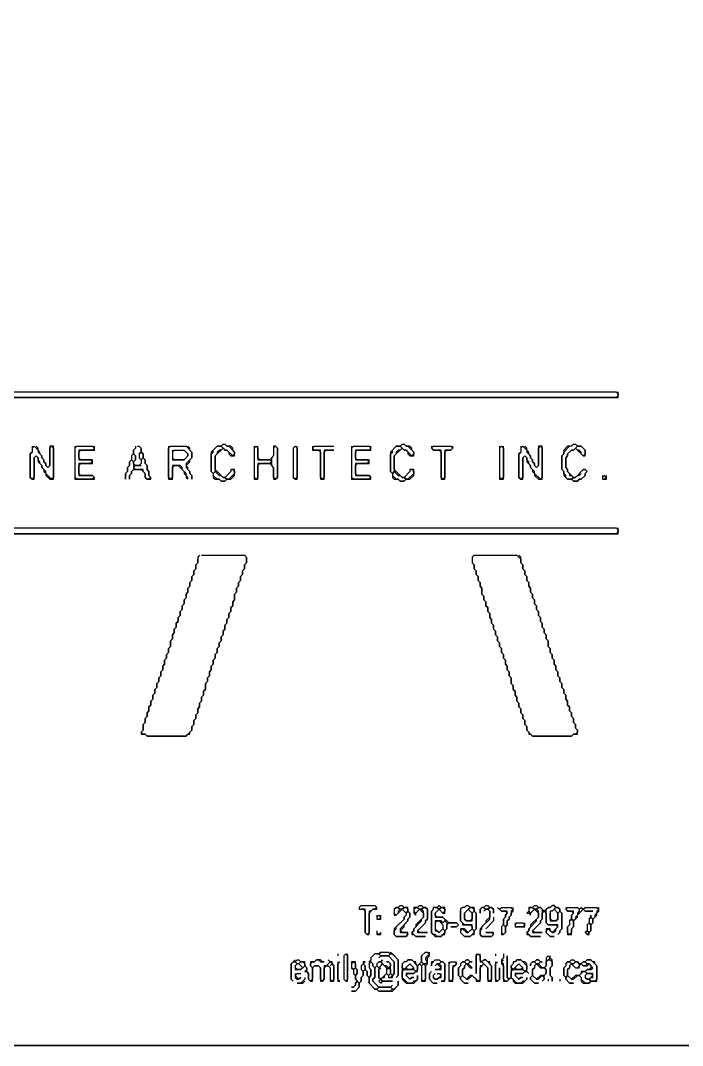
# Model space of a CAD drawing. Header units: metres. Extents: x 29 to 985, y 15 to 633.
# Drawn here: x 507.8 to 574.5, y 14.5 to 117.8 of the extents above; entities that cross this region are included whole.
import ezdxf

# ---------------------------------------------------------------- set-up
doc = ezdxf.new("R2010")
doc.units = ezdxf.units.M
for name, color, linetype in [('EXTERIOR_WALL_HIGHLIGHT', 2, 'CONTINUOUS'), ('INTERIOR_WALL_HIGHLIGHT', 4, 'CONTINUOUS'), ('ORIGINAL_DRAWING', 8, 'CONTINUOUS')]:
    doc.layers.add(name, color=color, linetype=linetype)

msp = doc.modelspace()

# ---------------------------------------------------------------- linework, layer by layer
at = {"layer": 'EXTERIOR_WALL_HIGHLIGHT'}
msp.add_lwpolyline([(29.22, 632.75), (29.02, 632.55), (29.02, 14.71), (29.22, 14.51), (985.29, 14.51), (985.49, 14.71), (985.49, 632.55), (985.29, 632.75)], close=True, dxfattribs=at)
at = {"layer": 'INTERIOR_WALL_HIGHLIGHT'}
msp.add_lwpolyline([(29.41, 632.75), (985.1, 632.75), (985.49, 632.35), (985.49, 14.9), (985.1, 14.51), (29.41, 14.51), (29.02, 14.9), (29.02, 632.35)], close=True, dxfattribs=at)
at = {"layer": 'ORIGINAL_DRAWING'}
for points in [[(446.47, 80.2), (446.67, 80.39), (567.84, 80.39), (568.04, 80.2), (568.04, 80), (567.84, 79.8), (446.67, 79.8), (446.47, 80)], [(446.47, 80.39), (446.47, 79.8), (568.04, 79.8), (568.04, 80.39)], [(509.02, 74.71), (509.22, 74.9), (509.61, 74.51), (509.61, 74.31), (510, 73.92), (510, 73.73), (510.2, 73.53), (510.2, 73.33), (510.39, 73.14), (510.39, 72.94), (510.59, 72.75), (510.78, 72.94), (510.78, 74.71), (510.98, 74.9), (511.18, 74.71), (511.18, 71.76), (510.98, 71.57), (510.39, 72.16), (510.39, 72.35), (510, 72.75), (510, 72.94), (509.8, 73.14), (509.8, 73.33), (509.61, 73.53), (509.61, 73.73), (509.41, 73.92), (509.22, 73.73), (509.22, 71.76), (509.02, 71.57), (508.82, 71.76), (508.82, 74.12), (509.02, 74.31)], [(509.02, 74.9), (509.02, 74.31), (508.82, 74.12), (508.82, 71.76), (509.02, 71.57), (509.22, 71.57), (509.22, 73.73), (509.41, 73.92), (509.61, 73.73), (509.61, 73.33), (510, 72.94), (510, 72.75), (510.2, 72.55), (510.2, 72.35), (510.39, 72.16), (510.39, 71.96), (510.78, 71.57), (511.18, 71.57), (511.18, 74.9), (510.78, 74.9), (510.78, 72.94), (510.59, 72.75), (510.39, 72.94), (510.39, 73.14), (510.2, 73.33), (510.2, 73.53), (510, 73.73), (510, 73.92), (509.8, 74.12), (509.8, 74.31), (509.61, 74.51), (509.61, 74.71), (509.41, 74.9)], [(513.33, 74.71), (513.53, 74.9), (515.1, 74.9), (515.29, 74.71), (515.1, 74.51), (513.73, 74.51), (513.73, 73.53), (514.9, 73.53), (515.1, 73.33), (514.9, 73.14), (513.73, 73.14), (513.73, 71.96), (515.1, 71.96), (515.29, 71.76), (515.1, 71.57), (513.53, 71.57), (513.33, 71.76)], [(513.33, 74.9), (513.33, 71.57), (515.29, 71.57), (515.29, 71.76), (515.1, 71.96), (513.92, 71.96), (513.73, 72.16), (513.73, 72.94), (513.92, 73.14), (515.1, 73.14), (515.1, 73.53), (513.92, 73.53), (513.73, 73.73), (513.73, 74.31), (513.92, 74.51), (515.29, 74.51), (515.29, 74.9)], [(519.41, 74.9), (519.41, 74.71), (519.22, 74.51), (519.22, 74.12), (519.02, 73.92), (519.02, 73.53), (518.82, 73.33), (518.82, 72.94), (518.63, 72.75), (518.63, 72.35), (518.43, 72.16), (518.43, 71.57), (518.43, 72.16), (518.63, 72.35), (518.63, 72.75), (518.82, 72.94), (518.82, 73.33), (519.02, 73.53), (519.22, 73.33), (519.22, 72.55), (519.02, 72.35), (519.02, 72.16), (518.82, 71.96), (518.82, 71.57), (518.82, 71.96), (519.02, 72.16), (519.02, 72.35), (519.22, 72.55), (520, 72.55), (520.39, 72.16), (520.39, 71.76), (520.59, 71.57), (520.98, 71.57), (520.98, 71.76), (520.78, 71.96), (520.78, 72.35), (520.59, 72.55), (520.59, 72.94), (520.39, 73.14), (520.39, 73.53), (520.2, 73.73), (520.2, 74.12), (520, 74.31), (520, 74.71), (519.8, 74.9)], [(519.61, 74.9), (519.8, 74.9), (520, 74.71), (520, 74.31), (519.8, 74.12), (519.8, 73.73), (520, 73.53), (520, 73.14), (519.8, 72.94), (519.41, 72.94), (519.22, 73.14), (519.22, 73.33), (519.41, 73.53), (519.41, 73.92), (519.22, 74.12), (519.22, 74.51)], [(522.75, 74.9), (522.75, 71.57), (523.14, 71.57), (523.14, 72.75), (523.33, 72.94), (523.73, 72.94), (524.31, 72.35), (524.31, 72.16), (524.51, 71.96), (524.51, 71.76), (524.71, 71.57), (524.71, 71.76), (524.51, 71.96), (524.51, 72.16), (524.12, 72.55), (524.12, 72.75), (523.92, 72.94), (523.14, 72.94), (523.14, 71.76), (522.94, 71.57), (522.75, 71.76), (522.75, 74.71), (522.94, 74.9), (524.51, 74.9), (525.1, 74.31), (525.1, 73.73), (524.51, 73.14), (524.51, 72.75), (524.9, 72.35), (524.9, 72.16), (525.1, 71.96), (525.1, 71.57), (525.1, 71.96), (524.9, 72.16), (524.9, 72.35), (524.71, 72.55), (524.71, 72.75), (524.51, 72.94), (524.9, 73.33), (524.9, 73.53), (525.1, 73.73), (525.1, 74.31), (524.9, 74.51), (524.9, 74.71), (524.71, 74.9)], [(523.14, 74.31), (523.33, 74.51), (524.31, 74.51), (524.71, 74.12), (524.71, 73.92), (524.31, 73.53), (523.33, 73.53), (523.14, 73.73)], [(523.14, 74.51), (523.14, 73.53), (524.31, 73.53), (524.71, 73.92), (524.71, 74.12), (524.31, 74.51)], [(528.24, 75.1), (528.04, 74.9), (527.65, 74.9), (527.06, 74.31), (527.06, 72.35), (527.25, 72.16), (527.25, 71.76), (527.45, 71.57), (527.84, 71.57), (528.04, 71.37), (528.43, 71.37), (528.63, 71.57), (529.02, 71.57), (529.41, 71.96), (529.41, 72.55), (529.02, 72.55), (529.02, 72.35), (528.43, 71.76), (528.24, 71.76), (527.45, 72.55), (527.45, 73.92), (528.24, 74.71), (528.43, 74.51), (528.63, 74.51), (528.82, 74.31), (528.82, 74.12), (529.02, 73.92), (529.41, 73.92), (529.41, 74.31), (529.22, 74.51), (529.22, 74.71), (529.02, 74.9), (528.63, 74.9), (528.43, 75.1)], [(527.65, 74.9), (528.04, 74.9), (528.24, 74.71), (528.04, 74.51), (527.84, 74.51), (527.65, 74.31), (527.65, 74.12), (527.45, 73.92), (527.45, 72.35), (527.25, 72.16), (527.06, 72.35), (527.06, 74.12), (527.25, 74.31), (527.25, 74.51)], [(528.04, 74.9), (528.24, 75.1), (528.43, 75.1), (528.63, 74.9), (528.82, 74.9), (529.41, 74.31), (529.41, 74.12), (529.22, 73.92), (528.63, 74.51), (528.43, 74.51)], [(531.37, 74.71), (531.57, 74.9), (531.76, 74.71), (531.76, 73.53), (532.94, 73.53), (533.14, 73.33), (532.94, 73.14), (531.76, 73.14), (531.76, 71.76), (531.57, 71.57), (531.37, 71.76)], [(531.37, 74.9), (531.37, 71.57), (531.76, 71.57), (531.76, 72.94), (531.96, 73.14), (532.94, 73.14), (533.33, 72.75), (533.33, 71.57), (533.53, 71.57), (533.73, 71.76), (533.73, 74.71), (533.53, 74.9), (533.33, 74.9), (533.33, 73.92), (532.94, 73.53), (531.96, 73.53), (531.76, 73.73), (531.76, 74.9)], [(533.33, 74.71), (533.53, 74.9), (533.73, 74.71), (533.73, 71.76), (533.53, 71.57), (533.33, 71.76), (533.33, 72.75), (533.14, 72.94), (533.14, 73.73), (533.33, 73.92)], [(535.29, 74.71), (535.49, 74.9), (535.69, 74.71), (535.69, 71.76), (535.49, 71.57), (535.29, 71.76)], [(535.49, 74.9), (535.29, 74.71), (535.29, 71.76), (535.49, 71.57), (535.69, 71.57), (535.69, 74.9)], [(537.25, 74.9), (537.25, 74.51), (537.84, 74.51), (538.04, 74.31), (538.04, 71.57), (538.43, 71.57), (538.43, 74.31), (538.63, 74.51), (539.41, 74.51), (538.43, 74.51), (538.43, 71.76), (538.24, 71.57), (538.04, 71.76), (538.04, 74.51), (537.45, 74.51), (537.25, 74.71), (537.45, 74.9), (539.41, 74.9)], [(541.18, 74.71), (541.37, 74.9), (542.94, 74.9), (543.14, 74.71), (542.94, 74.51), (541.57, 74.51), (541.57, 73.53), (542.75, 73.53), (542.94, 73.33), (542.75, 73.14), (541.57, 73.14), (541.57, 71.96), (542.94, 71.96), (543.14, 71.76), (542.94, 71.57), (541.37, 71.57), (541.18, 71.76)], [(541.18, 74.9), (541.18, 71.57), (543.14, 71.57), (543.14, 71.76), (542.94, 71.96), (541.76, 71.96), (541.57, 72.16), (541.57, 72.94), (541.76, 73.14), (542.94, 73.14), (542.94, 73.53), (541.76, 73.53), (541.57, 73.73), (541.57, 74.31), (541.76, 74.51), (543.14, 74.51), (543.14, 74.9)], [(546.27, 75.1), (546.08, 74.9), (545.69, 74.9), (545.1, 74.31), (545.1, 72.35), (545.29, 72.16), (545.29, 71.76), (545.49, 71.57), (545.88, 71.57), (546.08, 71.37), (546.47, 71.37), (546.67, 71.57), (547.06, 71.57), (547.45, 71.96), (547.45, 72.55), (547.06, 72.55), (547.06, 72.35), (546.47, 71.76), (546.27, 71.76), (545.49, 72.55), (545.49, 73.92), (546.27, 74.71), (546.47, 74.51), (546.67, 74.51), (546.86, 74.31), (546.86, 74.12), (547.06, 73.92), (547.45, 73.92), (547.45, 74.31), (547.25, 74.51), (547.25, 74.71), (547.06, 74.9), (546.67, 74.9), (546.47, 75.1)], [(545.69, 74.9), (546.08, 74.9), (546.27, 74.71), (546.08, 74.51), (545.88, 74.51), (545.69, 74.31), (545.69, 74.12), (545.49, 73.92), (545.49, 72.35), (545.29, 72.16), (545.1, 72.35), (545.1, 74.12), (545.29, 74.31), (545.29, 74.51)], [(546.08, 74.9), (546.27, 75.1), (546.47, 75.1), (546.67, 74.9), (546.86, 74.9), (547.45, 74.31), (547.45, 74.12), (547.25, 73.92), (546.67, 74.51), (546.47, 74.51)], [(549.22, 74.71), (549.41, 74.9), (551.18, 74.9), (551.37, 74.71), (551.18, 74.51), (550.59, 74.51), (550.59, 71.76), (550.39, 71.57), (550.2, 71.76), (550.2, 74.51), (549.41, 74.51)], [(549.22, 74.9), (549.22, 74.71), (549.41, 74.51), (550, 74.51), (550.2, 74.31), (550.2, 71.57), (550.59, 71.57), (550.59, 74.31), (550.78, 74.51), (551.18, 74.51), (551.37, 74.71), (551.37, 74.9)], [(556.08, 74.71), (556.27, 74.9), (556.47, 74.71), (556.47, 71.76), (556.27, 71.57), (556.08, 71.76)], [(556.08, 74.9), (556.08, 71.57), (556.47, 71.57), (556.47, 74.9)], [(558.24, 74.71), (558.43, 74.9), (558.82, 74.51), (558.82, 74.31), (559.22, 73.92), (559.22, 73.73), (559.41, 73.53), (559.41, 73.33), (559.61, 73.14), (559.61, 72.94), (559.8, 72.75), (560, 72.94), (560, 74.71), (560.2, 74.9), (560.39, 74.71), (560.39, 71.76), (560.2, 71.57), (559.61, 72.16), (559.61, 72.35), (559.22, 72.75), (559.22, 72.94), (559.02, 73.14), (559.02, 73.33), (558.82, 73.53), (558.82, 73.73), (558.63, 73.92), (558.43, 73.73), (558.43, 71.76), (558.24, 71.57), (558.04, 71.76), (558.04, 74.12), (558.24, 74.31)], [(558.24, 74.9), (558.24, 74.31), (558.04, 74.12), (558.04, 71.76), (558.24, 71.57), (558.43, 71.57), (558.43, 73.73), (558.63, 73.92), (558.82, 73.73), (558.82, 73.33), (559.22, 72.94), (559.22, 72.75), (559.41, 72.55), (559.41, 72.35), (559.61, 72.16), (559.61, 71.96), (560, 71.57), (560.39, 71.57), (560.39, 74.9), (560, 74.9), (560, 72.94), (559.8, 72.75), (559.61, 72.94), (559.61, 73.14), (559.41, 73.33), (559.41, 73.53), (559.22, 73.73), (559.22, 73.92), (559.02, 74.12), (559.02, 74.31), (558.82, 74.51), (558.82, 74.71), (558.63, 74.9)], [(563.33, 74.9), (563.53, 75.1), (563.73, 75.1), (563.92, 74.9), (563.53, 74.51), (563.33, 74.51), (562.94, 74.12), (562.94, 73.92), (562.75, 73.73), (562.75, 72.75), (562.94, 72.55), (562.94, 72.35), (563.14, 72.16), (563.14, 71.96), (563.33, 71.96), (563.53, 71.76), (563.33, 71.57), (562.94, 71.57), (562.75, 71.76), (562.75, 71.96), (562.55, 72.16), (562.55, 72.35), (562.35, 72.55), (562.35, 73.92), (562.55, 74.12), (562.55, 74.31), (563.14, 74.9)], [(563.53, 75.1), (563.33, 74.9), (562.94, 74.9), (562.55, 74.51), (562.55, 74.12), (562.35, 73.92), (562.35, 72.55), (562.55, 72.35), (562.55, 71.96), (562.94, 71.57), (563.33, 71.57), (563.53, 71.37), (563.92, 71.37), (564.12, 71.57), (564.31, 71.57), (564.71, 71.96), (564.71, 72.16), (564.9, 72.35), (564.71, 72.55), (564.51, 72.55), (563.73, 71.76), (563.53, 71.76), (562.94, 72.35), (562.94, 72.55), (562.75, 72.75), (562.75, 73.73), (562.94, 73.92), (562.94, 74.12), (563.33, 74.51), (563.53, 74.51), (563.73, 74.71), (564.51, 73.92), (564.71, 73.92), (564.71, 74.51), (564.31, 74.9), (563.92, 74.9), (563.73, 75.1)], [(563.73, 74.71), (563.92, 74.9), (564.31, 74.9), (564.71, 74.51), (564.71, 74.12), (564.51, 73.92), (564.31, 74.12), (564.31, 74.31), (564.12, 74.51), (563.92, 74.51)], [(519.02, 73.92), (519.22, 74.12), (519.41, 73.92), (519.41, 73.53), (519.22, 73.33), (519.02, 73.53)], [(520, 73.53), (520.2, 73.73), (520.39, 73.53), (520.39, 73.14), (520.59, 72.94), (520.59, 72.55), (520.78, 72.35), (520.78, 71.96), (520.98, 71.76), (520.78, 71.57), (520.59, 71.57), (520.39, 71.76), (520.39, 72.16), (520.2, 72.35), (520.2, 72.55), (519.41, 72.55), (519.22, 72.75), (519.41, 72.94), (520, 72.94)], [(519.8, 74.12), (520, 74.31), (520.2, 74.12), (520.2, 73.73), (520, 73.53), (519.8, 73.73)], [(527.25, 72.16), (527.45, 72.35), (527.84, 71.96), (528.04, 71.96), (528.24, 71.76), (528.43, 71.76), (528.63, 71.57), (528.43, 71.37), (528.04, 71.37), (527.84, 71.57), (527.65, 71.57), (527.25, 71.96)], [(529.22, 72.55), (529.41, 72.35), (529.41, 72.16), (528.82, 71.57), (528.63, 71.57), (528.43, 71.76)], [(545.29, 72.16), (545.49, 72.35), (545.88, 71.96), (546.08, 71.96), (546.27, 71.76), (546.47, 71.76), (546.67, 71.57), (546.47, 71.37), (546.08, 71.37), (545.88, 71.57), (545.69, 71.57), (545.29, 71.96)], [(547.25, 72.55), (547.45, 72.35), (547.45, 72.16), (546.86, 71.57), (546.67, 71.57), (546.47, 71.76)], [(564.31, 72.35), (564.51, 72.55), (564.71, 72.55), (564.9, 72.35), (564.71, 72.16), (564.71, 71.96), (564.31, 71.57), (564.12, 71.57), (563.92, 71.37), (563.53, 71.37), (563.33, 71.57), (563.53, 71.76), (563.73, 71.76), (563.92, 71.96), (564.12, 71.96), (564.31, 72.16)], [(566.47, 71.76), (566.67, 71.96), (566.86, 71.76), (566.67, 71.57)], [(566.47, 71.96), (566.47, 71.57), (566.86, 71.57), (566.86, 71.96)], [(446.47, 66.47), (446.67, 66.67), (567.84, 66.67), (568.04, 66.47), (568.04, 66.27), (567.84, 66.08), (446.67, 66.08), (446.47, 66.27)], [(446.47, 66.67), (446.47, 66.08), (568.04, 66.08), (568.04, 66.67)], [(526.08, 63.92), (530.39, 63.92), (530.59, 63.73), (530.59, 63.14), (530.39, 62.94), (530.39, 62.55), (530.2, 62.35), (530.2, 61.96), (530, 61.76), (530, 61.37), (529.8, 61.18), (529.8, 60.78), (529.61, 60.59), (529.61, 60.2), (529.41, 60), (529.41, 59.41), (529.22, 59.22), (529.22, 58.82), (529.02, 58.63), (529.02, 58.24), (528.82, 58.04), (528.82, 57.65), (528.63, 57.45), (528.63, 57.06), (528.43, 56.86), (528.43, 56.47), (528.24, 56.27), (528.24, 55.88), (528.04, 55.69), (528.04, 55.29), (527.84, 55.1), (527.84, 54.71), (527.65, 54.51), (527.65, 54.12), (527.45, 53.92), (527.45, 53.53), (527.25, 53.33), (527.25, 52.94), (527.06, 52.75), (527.06, 52.35), (526.86, 52.16), (526.86, 51.76), (526.67, 51.57), (526.67, 51.18), (526.47, 50.98), (526.47, 50.39), (526.27, 50.2), (526.27, 49.8), (526.08, 49.61), (526.08, 49.22), (525.88, 49.02), (525.88, 48.63), (525.69, 48.43), (525.69, 48.04), (525.49, 47.84), (525.49, 47.45), (525.29, 47.25), (525.29, 46.86), (525.1, 46.67), (525.1, 46.27), (524.51, 45.69), (520.59, 45.69), (520.39, 45.88), (520.2, 45.88), (520, 46.08), (520.2, 46.27), (520.2, 46.86), (520.39, 47.06), (520.39, 47.45), (520.59, 47.65), (520.59, 48.04), (520.78, 48.24), (520.78, 48.63), (520.98, 48.82), (520.98, 49.22), (521.18, 49.41), (521.18, 49.8), (521.37, 50), (521.37, 50.39), (521.57, 50.59), (521.57, 50.98), (521.76, 51.18), (521.76, 51.57), (521.96, 51.76), (521.96, 52.16), (522.16, 52.35), (522.16, 52.75), (522.35, 52.94), (522.35, 53.33), (522.55, 53.53), (522.55, 53.92), (522.75, 54.12), (522.75, 54.51), (522.94, 54.71), (522.94, 55.29), (523.14, 55.49), (523.14, 55.88), (523.33, 56.08), (523.33, 56.47), (523.53, 56.67), (523.53, 57.06), (523.73, 57.25), (523.73, 57.65), (523.92, 57.84), (523.92, 58.24), (524.12, 58.43), (524.12, 58.82), (524.31, 59.02), (524.31, 59.41), (524.51, 59.61), (524.51, 60), (524.71, 60.2), (524.71, 60.59), (524.9, 60.78), (524.9, 61.18), (525.1, 61.37), (525.1, 61.76), (525.29, 61.96), (525.29, 62.35), (525.49, 62.55), (525.49, 62.94), (525.69, 63.14), (525.69, 63.53)], [(525.88, 63.92), (525.69, 63.73), (525.69, 63.14), (525.49, 62.94), (525.49, 62.55), (525.29, 62.35), (525.29, 61.96), (525.1, 61.76), (525.1, 61.37), (524.9, 61.18), (524.9, 60.78), (524.71, 60.59), (524.71, 60.2), (524.51, 60), (524.51, 59.61), (524.31, 59.41), (524.31, 59.02), (524.12, 58.82), (524.12, 58.43), (523.92, 58.24), (523.92, 57.84), (523.73, 57.65), (523.73, 57.25), (523.53, 57.06), (523.53, 56.67), (523.33, 56.47), (523.33, 56.08), (523.14, 55.88), (523.14, 55.49), (522.94, 55.29), (522.94, 54.71), (522.75, 54.51), (522.75, 54.12), (522.55, 53.92), (522.55, 53.53), (522.35, 53.33), (522.35, 52.94), (522.16, 52.75), (522.16, 52.35), (521.96, 52.16), (521.96, 51.76), (521.76, 51.57), (521.76, 51.18), (521.57, 50.98), (521.57, 50.59), (521.37, 50.39), (521.37, 50), (521.18, 49.8), (521.18, 49.41), (520.98, 49.22), (520.98, 48.82), (520.78, 48.63), (520.78, 48.24), (520.59, 48.04), (520.59, 47.65), (520.39, 47.45), (520.39, 47.06), (520.2, 46.86), (520.2, 46.27), (520, 46.08), (520, 45.88), (520.39, 45.88), (520.59, 45.69), (524.51, 45.69), (524.71, 45.88), (524.9, 45.88), (524.9, 46.08), (525.1, 46.27), (525.1, 46.67), (525.29, 46.86), (525.29, 47.25), (525.49, 47.45), (525.49, 47.84), (525.69, 48.04), (525.69, 48.43), (525.88, 48.63), (525.88, 49.02), (526.08, 49.22), (526.08, 49.61), (526.27, 49.8), (526.27, 50.2), (526.47, 50.39), (526.47, 50.98), (526.67, 51.18), (526.67, 51.57), (526.86, 51.76), (526.86, 52.16), (527.06, 52.35), (527.06, 52.75), (527.25, 52.94), (527.25, 53.33), (527.45, 53.53), (527.45, 53.92), (527.65, 54.12), (527.65, 54.51), (527.84, 54.71), (527.84, 55.1), (528.04, 55.29), (528.04, 55.69), (528.24, 55.88), (528.24, 56.27), (528.43, 56.47), (528.43, 56.86), (528.63, 57.06), (528.63, 57.45), (528.82, 57.65), (528.82, 58.04), (529.02, 58.24), (529.02, 58.63), (529.22, 58.82), (529.22, 59.22), (529.41, 59.41), (529.41, 60), (529.61, 60.2), (529.61, 60.59), (529.8, 60.78), (529.8, 61.18), (530, 61.37), (530, 61.76), (530.2, 61.96), (530.2, 62.35), (530.39, 62.55), (530.39, 62.94), (530.59, 63.14), (530.59, 63.73), (530.39, 63.92)], [(553.33, 63.73), (553.53, 63.92), (557.84, 63.92), (558.24, 63.53), (558.24, 63.14), (558.43, 62.94), (558.43, 62.55), (558.63, 62.35), (558.63, 61.96), (558.82, 61.76), (558.82, 61.37), (559.02, 61.18), (559.02, 60.78), (559.22, 60.59), (559.22, 60.2), (559.41, 60), (559.41, 59.61), (559.61, 59.41), (559.61, 59.02), (559.8, 58.82), (559.8, 58.43), (560, 58.24), (560, 57.84), (560.2, 57.65), (560.2, 57.25), (560.39, 57.06), (560.39, 56.67), (560.59, 56.47), (560.59, 56.08), (560.78, 55.88), (560.78, 55.49), (560.98, 55.29), (560.98, 54.71), (561.18, 54.51), (561.18, 54.12), (561.37, 53.92), (561.37, 53.53), (561.57, 53.33), (561.57, 52.94), (561.76, 52.75), (561.76, 52.35), (561.96, 52.16), (561.96, 51.76), (562.16, 51.57), (562.16, 51.18), (562.35, 50.98), (562.35, 50.59), (562.55, 50.39), (562.55, 50), (562.75, 49.8), (562.75, 49.41), (562.94, 49.22), (562.94, 48.82), (563.14, 48.63), (563.14, 48.24), (563.33, 48.04), (563.33, 47.65), (563.53, 47.45), (563.53, 47.06), (563.73, 46.86), (563.73, 46.47), (563.92, 46.27), (563.92, 46.08), (563.73, 45.88), (563.53, 45.88), (563.33, 45.69), (559.41, 45.69), (558.82, 46.27), (558.82, 46.67), (558.63, 46.86), (558.63, 47.25), (558.43, 47.45), (558.43, 47.84), (558.24, 48.04), (558.24, 48.43), (558.04, 48.63), (558.04, 49.02), (557.84, 49.22), (557.84, 49.61), (557.65, 49.8), (557.65, 50.2), (557.45, 50.39), (557.45, 50.78), (557.25, 50.98), (557.25, 51.57), (557.06, 51.76), (557.06, 52.16), (556.86, 52.35), (556.86, 52.75), (556.67, 52.94), (556.67, 53.33), (556.47, 53.53), (556.47, 53.92), (556.27, 54.12), (556.27, 54.51), (556.08, 54.71), (556.08, 55.1), (555.88, 55.29), (555.88, 55.69), (555.69, 55.88), (555.69, 56.27), (555.49, 56.47), (555.49, 56.86), (555.29, 57.06), (555.29, 57.45), (555.1, 57.65), (555.1, 58.04), (554.9, 58.24), (554.9, 58.63), (554.71, 58.82), (554.71, 59.22), (554.51, 59.41), (554.51, 59.8), (554.31, 60), (554.31, 60.59), (554.12, 60.78), (554.12, 61.18), (553.92, 61.37), (553.92, 61.76), (553.73, 61.96), (553.73, 62.35), (553.53, 62.55), (553.53, 62.94), (553.33, 63.14)], [(553.53, 63.92), (553.33, 63.73), (553.33, 63.14), (553.53, 62.94), (553.53, 62.55), (553.73, 62.35), (553.73, 61.96), (553.92, 61.76), (553.92, 61.37), (554.12, 61.18), (554.12, 60.78), (554.31, 60.59), (554.31, 60), (554.51, 59.8), (554.51, 59.41), (554.71, 59.22), (554.71, 58.82), (554.9, 58.63), (554.9, 58.24), (555.1, 58.04), (555.1, 57.65), (555.29, 57.45), (555.29, 57.06), (555.49, 56.86), (555.49, 56.47), (555.69, 56.27), (555.69, 55.88), (555.88, 55.69), (555.88, 55.29), (556.08, 55.1), (556.08, 54.71), (556.27, 54.51), (556.27, 54.12), (556.47, 53.92), (556.47, 53.53), (556.67, 53.33), (556.67, 52.94), (556.86, 52.75), (556.86, 52.35), (557.06, 52.16), (557.06, 51.76), (557.25, 51.57), (557.25, 50.98), (557.45, 50.78), (557.45, 50.39), (557.65, 50.2), (557.65, 49.8), (557.84, 49.61), (557.84, 49.22), (558.04, 49.02), (558.04, 48.63), (558.24, 48.43), (558.24, 48.04), (558.43, 47.84), (558.43, 47.45), (558.63, 47.25), (558.63, 46.86), (558.82, 46.67), (558.82, 46.27), (559.02, 46.08), (559.02, 45.88), (559.22, 45.88), (559.41, 45.69), (563.33, 45.69), (563.53, 45.88), (563.92, 45.88), (563.92, 46.27), (563.73, 46.47), (563.73, 46.86), (563.53, 47.06), (563.53, 47.45), (563.33, 47.65), (563.33, 48.04), (563.14, 48.24), (563.14, 48.63), (562.94, 48.82), (562.94, 49.22), (562.75, 49.41), (562.75, 49.8), (562.55, 50), (562.55, 50.39), (562.35, 50.59), (562.35, 50.98), (562.16, 51.18), (562.16, 51.57), (561.96, 51.76), (561.96, 52.16), (561.76, 52.35), (561.76, 52.75), (561.57, 52.94), (561.57, 53.33), (561.37, 53.53), (561.37, 53.92), (561.18, 54.12), (561.18, 54.51), (560.98, 54.71), (560.98, 55.29), (560.78, 55.49), (560.78, 55.88), (560.59, 56.08), (560.59, 56.47), (560.39, 56.67), (560.39, 57.06), (560.2, 57.25), (560.2, 57.65), (560, 57.84), (560, 58.24), (559.8, 58.43), (559.8, 58.82), (559.61, 59.02), (559.61, 59.41), (559.41, 59.61), (559.41, 60), (559.22, 60.2), (559.22, 60.59), (559.02, 60.78), (559.02, 61.18), (558.82, 61.37), (558.82, 61.76), (558.63, 61.96), (558.63, 62.35), (558.43, 62.55), (558.43, 62.94), (558.24, 63.14), (558.24, 63.73), (558.04, 63.92)], [(541.96, 28.43), (542.16, 28.63), (543.53, 28.63), (543.73, 28.43), (543.53, 28.24), (543.33, 28.24), (543.14, 28.04), (542.94, 28.04), (542.94, 25.88), (542.75, 25.69), (542.55, 25.88), (542.55, 28.24), (542.16, 28.24)], [(542.16, 28.63), (541.96, 28.43), (541.96, 28.24), (542.35, 28.24), (542.55, 28.04), (542.55, 25.88), (542.75, 25.69), (542.94, 25.69), (542.94, 27.84), (543.33, 28.24), (543.73, 28.24), (543.73, 28.43), (543.53, 28.63)], [(546.08, 28.63), (545.88, 28.43), (545.69, 28.43), (545.49, 28.24), (545.49, 27.65), (545.69, 27.65), (546.27, 28.24), (546.67, 27.84), (546.67, 27.65), (546.47, 27.45), (546.47, 27.25), (545.49, 26.27), (545.49, 25.69), (545.69, 25.49), (546.67, 25.49), (546.86, 25.69), (546.86, 25.88), (546.27, 25.88), (546.08, 26.08), (546.47, 26.47), (546.47, 26.67), (546.86, 27.06), (546.86, 27.25), (547.06, 27.45), (547.06, 27.84), (546.86, 28.04), (546.86, 28.43), (546.47, 28.43), (546.27, 28.63)], [(545.49, 28.24), (545.69, 28.43), (545.88, 28.43), (546.08, 28.24), (545.88, 28.04), (545.88, 27.84), (545.69, 27.65), (545.49, 27.84)], [(546.67, 27.84), (546.86, 28.04), (547.06, 27.84), (547.06, 27.45), (546.86, 27.25), (546.86, 27.06), (546.08, 26.27), (546.08, 25.88), (546.67, 25.88), (546.86, 25.69), (546.67, 25.49), (545.69, 25.49), (545.49, 25.69), (545.49, 26.08), (545.69, 26.27), (545.69, 26.47), (546.47, 27.25), (546.47, 27.45), (546.67, 27.65)], [(545.88, 28.43), (546.08, 28.63), (546.27, 28.63), (546.47, 28.43), (546.27, 28.24), (546.08, 28.24)], [(546.27, 28.24), (546.47, 28.43), (546.67, 28.43), (546.86, 28.24), (546.86, 28.04), (546.67, 27.84)], [(548.04, 28.63), (547.84, 28.43), (547.45, 28.43), (547.45, 27.84), (547.65, 27.65), (547.65, 27.84), (548.04, 28.24), (548.43, 27.84), (548.43, 27.45), (547.65, 26.67), (547.65, 26.47), (547.45, 26.27), (547.45, 26.08), (547.25, 25.88), (547.25, 25.69), (547.45, 25.69), (547.65, 25.49), (548.63, 25.49), (547.65, 25.49), (547.25, 25.88), (547.45, 26.08), (547.45, 26.27), (548.24, 27.06), (548.24, 27.25), (548.43, 27.45), (548.43, 28.04), (548.24, 28.24), (548.43, 28.43), (548.63, 28.43), (548.82, 28.24), (548.82, 27.25), (548.63, 27.06), (548.63, 26.86), (547.84, 26.08), (547.84, 25.88), (548.82, 25.88), (548.04, 25.88), (547.84, 26.08), (548.63, 26.86), (548.63, 27.06), (548.82, 27.25), (548.82, 28.24), (548.63, 28.43), (548.43, 28.43), (548.24, 28.63)], [(547.45, 28.24), (547.65, 28.43), (547.84, 28.43), (548.04, 28.24), (547.65, 27.84), (547.45, 28.04)], [(547.84, 28.43), (548.04, 28.63), (548.24, 28.63), (548.43, 28.43), (548.24, 28.24), (548.04, 28.24)], [(550, 28.63), (549.8, 28.43), (549.41, 28.43), (549.41, 28.24), (549.22, 28.04), (549.22, 25.88), (549.61, 25.49), (550.2, 25.49), (550.39, 25.69), (550.59, 25.69), (550.59, 26.08), (550.78, 26.27), (550.78, 26.67), (550.98, 26.86), (551.76, 26.86), (551.96, 26.67), (551.76, 26.47), (551.18, 26.47), (551.76, 26.47), (551.96, 26.67), (551.76, 26.86), (550.98, 26.86), (550.39, 27.45), (549.8, 27.45), (549.61, 27.65), (549.61, 27.84), (550, 28.24), (550.39, 27.84), (550.59, 27.84), (550.59, 28.43), (550.2, 28.43)], [(549.61, 28.43), (549.8, 28.43), (550, 28.24), (549.61, 27.84), (549.61, 27.45), (550.39, 27.45), (550.59, 27.25), (550.59, 27.06), (550.39, 26.86), (550.2, 27.06), (549.61, 27.06), (549.61, 26.08), (549.8, 26.08), (550, 25.88), (550.39, 26.27), (550.59, 26.08), (550.59, 25.88), (550.2, 25.49), (549.8, 25.49), (549.61, 25.69), (549.41, 25.69), (549.22, 25.88), (549.22, 28.04)], [(549.8, 28.43), (550, 28.63), (550.2, 28.43), (550, 28.24)], [(550, 28.24), (550.2, 28.43), (550.39, 28.43), (550.59, 28.24), (550.59, 28.04), (550.39, 27.84)], [(552.75, 28.63), (552.94, 28.63), (553.14, 28.43), (552.55, 27.84), (552.55, 27.25), (552.75, 27.06), (553.33, 27.06), (553.33, 27.84), (553.53, 28.04), (553.73, 27.84), (553.73, 26.27), (553.53, 26.08), (553.33, 26.27), (553.33, 26.67), (552.55, 26.67), (552.16, 27.06), (552.16, 28.04)], [(552.75, 28.63), (552.55, 28.43), (552.35, 28.43), (552.16, 28.24), (552.16, 27.06), (552.35, 26.86), (552.35, 26.67), (553.14, 26.67), (553.33, 26.47), (553.33, 26.27), (552.94, 25.88), (552.55, 26.27), (552.16, 26.27), (552.16, 25.88), (552.55, 25.49), (553.14, 25.49), (553.33, 25.69), (553.53, 25.69), (553.53, 26.08), (553.73, 26.27), (553.73, 27.84), (553.53, 28.04), (553.53, 28.43), (553.14, 28.43), (552.94, 28.63)], [(552.94, 28.24), (553.33, 27.84), (553.33, 27.25), (553.14, 27.06), (552.75, 27.06), (552.55, 27.25), (552.55, 27.84)], [(552.94, 28.24), (553.14, 28.43), (553.33, 28.43), (553.53, 28.24), (553.53, 28.04), (553.33, 27.84)], [(554.71, 28.63), (554.51, 28.43), (554.31, 28.43), (554.12, 28.24), (554.12, 27.84), (554.12, 28.24), (554.31, 28.43), (554.51, 28.43), (554.71, 28.24), (554.51, 28.04), (554.71, 28.24), (554.9, 28.24), (555.1, 28.04), (555.1, 27.45), (554.71, 27.06), (554.71, 26.86), (554.12, 26.27), (554.12, 25.69), (554.31, 25.49), (555.29, 25.49), (555.49, 25.69), (555.49, 25.88), (554.71, 25.88), (555.29, 25.88), (555.49, 25.69), (555.29, 25.49), (554.31, 25.49), (554.12, 25.69), (554.12, 26.08), (554.31, 26.27), (554.31, 26.47), (555.1, 27.25), (555.1, 28.04), (554.9, 28.24), (555.1, 28.43), (555.29, 28.43), (555.49, 28.24), (555.49, 27.84), (555.49, 28.24), (555.29, 28.43), (555.1, 28.43), (554.9, 28.63)], [(554.51, 28.43), (554.71, 28.63), (554.9, 28.63), (555.1, 28.43), (554.9, 28.24), (554.71, 28.24)], [(555.88, 28.43), (556.27, 28.04), (556.67, 28.04), (556.86, 27.84), (556.67, 27.65), (556.67, 27.45), (556.47, 27.25), (556.47, 26.67), (556.27, 26.47), (556.27, 25.69), (556.47, 25.69), (556.67, 25.88), (556.67, 26.47), (556.86, 26.67), (556.86, 27.06), (557.06, 27.25), (557.06, 27.45), (557.25, 27.65), (557.25, 27.84), (557.45, 28.04), (557.45, 28.43)], [(556.08, 28.24), (556.27, 28.43), (557.25, 28.43), (557.45, 28.24), (557.25, 28.04), (557.25, 27.65), (557.06, 27.45), (557.06, 27.25), (556.86, 27.06), (556.86, 26.67), (556.67, 26.47), (556.47, 26.67), (556.47, 27.25), (556.67, 27.45), (556.67, 27.65), (556.86, 27.84), (556.86, 28.04), (556.27, 28.04)], [(559.61, 28.63), (559.41, 28.43), (559.02, 28.43), (559.02, 28.04), (558.82, 27.84), (559.02, 27.84), (559.22, 27.65), (559.22, 27.84), (559.61, 28.24), (560, 27.84), (560, 27.45), (559.22, 26.67), (559.22, 26.47), (559.02, 26.27), (559.02, 26.08), (558.82, 25.88), (558.82, 25.69), (559.02, 25.69), (559.22, 25.49), (560.2, 25.49), (559.22, 25.49), (558.82, 25.88), (559.02, 26.08), (559.02, 26.27), (559.8, 27.06), (559.8, 27.25), (560, 27.45), (560, 28.04), (559.8, 28.24), (560, 28.43), (560.2, 28.43), (560.39, 28.24), (560.39, 27.25), (560.2, 27.06), (560.2, 26.86), (559.41, 26.08), (559.41, 25.88), (560.39, 25.88), (559.61, 25.88), (559.41, 26.08), (560.2, 26.86), (560.2, 27.06), (560.39, 27.25), (560.39, 27.84), (560.59, 28.04), (560.78, 27.84), (560.78, 26.86), (560.98, 26.67), (561.76, 26.67), (561.96, 26.47), (561.37, 25.88), (561.18, 26.08), (561.18, 26.27), (560.78, 26.27), (560.78, 25.88), (561.18, 25.49), (561.57, 25.49), (561.18, 25.49), (560.78, 25.88), (560.78, 26.08), (560.98, 26.27), (561.37, 25.88), (561.57, 25.88), (561.76, 26.08), (561.76, 26.27), (561.96, 26.47), (561.96, 26.67), (560.98, 26.67), (560.78, 26.86), (560.78, 28.24), (560.98, 28.43), (561.18, 28.43), (561.37, 28.63), (561.57, 28.63), (561.76, 28.43), (561.37, 28.04), (561.18, 28.04), (561.18, 27.06), (561.76, 27.06), (561.96, 27.25), (561.96, 27.84), (562.16, 28.04), (562.35, 27.84), (562.35, 26.27), (562.16, 26.08), (562.16, 25.88), (561.96, 25.69), (562.16, 25.88), (562.16, 26.08), (562.35, 26.27), (562.35, 27.84), (562.16, 28.04), (562.16, 28.24), (561.96, 28.43), (561.76, 28.43), (561.57, 28.63), (561.37, 28.63), (561.18, 28.43), (560.98, 28.43), (560.59, 28.04), (560.2, 28.43), (560, 28.43), (559.8, 28.63)], [(559.02, 28.24), (559.22, 28.43), (559.41, 28.43), (559.61, 28.24), (559.22, 27.84), (559.02, 28.04)], [(559.41, 28.43), (559.61, 28.63), (559.8, 28.63), (560, 28.43), (559.8, 28.24), (559.61, 28.24)], [(561.57, 28.24), (561.96, 27.84), (561.96, 27.25), (561.76, 27.06), (561.37, 27.06), (561.18, 27.25), (561.18, 27.84)], [(561.57, 28.24), (561.76, 28.43), (561.96, 28.43), (562.16, 28.24), (562.16, 28.04), (561.96, 27.84)], [(562.75, 28.24), (562.94, 28.43), (563.92, 28.43), (564.12, 28.24), (564.12, 28.04), (563.92, 27.84), (563.92, 27.65), (563.73, 27.45), (563.73, 27.25), (563.53, 27.06), (563.33, 27.25), (563.33, 27.65), (563.53, 27.84), (563.53, 28.04), (562.94, 28.04)], [(562.75, 28.43), (562.75, 28.24), (562.94, 28.04), (563.33, 28.04), (563.53, 27.84), (563.33, 27.65), (563.33, 27.25), (563.14, 27.06), (563.14, 26.67), (562.94, 26.47), (562.94, 25.69), (563.33, 25.69), (563.33, 26.27), (563.53, 26.47), (563.53, 27.06), (563.92, 27.45), (563.92, 27.65), (564.51, 28.24), (564.71, 28.04), (565.49, 28.04), (564.71, 28.04), (564.51, 28.24), (564.71, 28.43), (565.88, 28.43), (566.08, 28.24), (565.88, 28.04), (565.88, 27.84), (565.69, 27.65), (565.69, 27.45), (565.49, 27.25), (565.29, 27.45), (565.29, 27.65), (565.29, 27.45), (565.1, 27.25), (565.1, 26.86), (564.9, 26.67), (564.9, 26.08), (564.71, 25.88), (564.9, 25.69), (565.1, 25.69), (565.1, 25.88), (565.29, 26.08), (565.29, 26.67), (565.49, 26.86), (565.49, 27.25), (565.88, 27.65), (565.88, 27.84), (566.08, 28.04), (566.08, 28.43)], [(564.12, 28.24), (564.31, 28.43), (564.51, 28.24), (564.31, 28.04)], [(543.73, 27.45), (543.92, 27.65), (544.12, 27.45), (543.92, 27.25)], [(543.73, 27.65), (543.73, 27.25), (544.12, 27.25), (544.12, 27.65)], [(549.61, 26.86), (549.8, 27.06), (550, 27.06), (550.39, 26.67), (550.39, 26.27), (550, 25.88), (549.61, 26.27)], [(550.39, 26.86), (550.59, 27.06), (550.78, 26.86), (550.78, 26.27), (550.59, 26.08), (550.39, 26.27)], [(555.49, 27.45), (555.49, 27.06), (554.71, 26.27), (555.49, 27.06)], [(557.65, 26.67), (557.84, 26.86), (558.43, 26.86), (558.63, 26.67), (558.43, 26.47), (557.84, 26.47)], [(557.65, 26.86), (557.65, 26.47), (558.63, 26.47), (558.63, 26.86)], [(563.14, 27.06), (563.33, 27.25), (563.53, 27.06), (563.53, 26.47), (563.33, 26.27), (563.33, 25.88), (563.14, 25.69), (562.94, 25.88), (562.94, 26.47), (563.14, 26.67)], [(564.9, 26.67), (565.1, 26.86), (565.29, 26.67), (565.29, 26.08), (565.1, 25.88), (564.9, 26.08)], [(565.1, 27.25), (565.29, 27.45), (565.49, 27.25), (565.49, 26.86), (565.29, 26.67), (565.1, 26.86)], [(543.73, 26.08), (543.73, 25.69), (544.12, 25.69), (544.12, 25.88), (543.92, 25.69), (543.73, 25.88)], [(552.16, 26.08), (552.35, 26.27), (552.75, 25.88), (552.94, 25.88), (553.33, 26.27), (553.53, 26.08), (553.53, 25.88), (553.14, 25.49), (552.55, 25.49), (552.16, 25.88)], [(556.27, 26.47), (556.47, 26.67), (556.67, 26.47), (556.67, 25.88), (556.47, 25.69), (556.27, 25.88)], [(564.71, 25.88), (564.9, 26.08), (565.1, 25.88), (564.9, 25.69)], [(544.12, 23.92), (543.92, 23.73), (543.53, 23.73), (543.14, 23.33), (543.14, 23.14), (542.94, 22.94), (542.94, 22.35), (543.14, 22.16), (543.14, 21.57), (542.94, 21.37), (542.75, 21.57), (542.75, 21.96), (542.55, 22.16), (542.55, 22.55), (542.35, 22.75), (542.55, 22.94), (542.35, 22.94), (542.35, 22.75), (542.16, 22.55), (542.16, 22.16), (542.35, 21.96), (542.35, 21.57), (542.16, 21.37), (542.16, 20.98), (541.96, 20.78), (541.57, 21.18), (541.57, 21.57), (541.76, 21.76), (541.76, 22.16), (541.57, 22.35), (541.57, 22.94), (541.18, 22.94), (541.18, 22.35), (541.37, 22.16), (541.37, 21.76), (541.57, 21.57), (541.57, 21.18), (541.76, 20.98), (541.57, 20.78), (541.57, 20.59), (541.37, 20.39), (541.18, 20.39), (541.37, 20.39), (541.57, 20.59), (541.57, 20.78), (541.76, 20.98), (541.96, 20.78), (541.96, 20.39), (541.57, 20), (541.18, 20), (541.57, 20), (541.96, 20.39), (541.96, 20.78), (542.16, 20.98), (542.16, 21.37), (542.35, 21.57), (542.35, 21.96), (542.55, 22.16), (542.75, 21.96), (542.75, 21.57), (542.94, 21.37), (542.94, 20.78), (543.53, 20.2), (543.73, 20.2), (543.92, 20), (545.29, 20), (545.88, 20.59), (545.88, 20.98), (545.88, 20.59), (545.49, 20.2), (545.29, 20.2), (545.1, 20.39), (545.29, 20.59), (545.1, 20.39), (543.92, 20.39), (543.33, 20.98), (543.33, 21.18), (543.53, 21.37), (543.53, 22.35), (543.73, 22.55), (543.92, 22.35), (543.92, 21.37), (544.12, 21.18), (543.92, 20.98), (544.12, 20.78), (544.31, 20.98), (545.29, 20.98), (544.31, 20.98), (544.12, 21.18), (544.31, 21.37), (544.51, 21.37), (544.51, 21.57), (544.71, 21.76), (544.9, 21.57), (544.9, 21.37), (545.29, 21.37), (545.29, 21.57), (545.49, 21.76), (545.49, 22.94), (544.9, 23.53), (545.1, 23.73), (545.29, 23.73), (545.88, 23.14), (545.88, 21.57), (545.69, 21.37), (545.88, 21.57), (545.88, 23.14), (545.1, 23.92)], [(543.92, 23.73), (544.12, 23.92), (544.9, 23.92), (545.1, 23.73), (544.9, 23.53), (544.12, 23.53)], [(548.63, 23.92), (548.24, 23.53), (548.24, 22.94), (547.84, 22.55), (547.65, 22.75), (547.65, 22.94), (547.45, 22.94), (547.25, 23.14), (546.86, 23.14), (546.67, 22.94), (546.47, 22.94), (546.27, 22.75), (546.27, 21.18), (546.67, 20.78), (547.45, 20.78), (547.84, 21.18), (547.84, 21.57), (547.84, 21.18), (547.65, 20.98), (547.45, 20.98), (547.25, 20.78), (546.86, 20.78), (546.27, 21.37), (546.27, 21.96), (546.47, 22.16), (547.45, 22.16), (547.65, 21.96), (547.45, 21.76), (546.67, 21.76), (546.67, 21.57), (547.06, 21.18), (547.25, 21.37), (547.45, 21.37), (547.25, 21.37), (547.06, 21.18), (546.67, 21.57), (546.86, 21.76), (547.45, 21.76), (547.65, 21.96), (547.84, 21.96), (547.84, 22.55), (548.04, 22.75), (548.24, 22.55), (548.24, 20.98), (548.63, 20.98), (548.63, 22.55), (548.82, 22.75), (548.82, 23.33), (549.02, 23.53), (549.02, 23.92)], [(548.63, 23.92), (548.82, 23.92), (549.02, 23.73), (548.63, 23.33), (548.63, 23.14), (548.82, 22.94), (548.63, 22.75), (548.43, 22.75), (548.24, 22.94), (548.24, 23.53)], [(535.49, 23.14), (535.1, 22.75), (535.1, 21.18), (535.29, 20.98), (535.1, 21.18), (535.1, 22.75), (535.29, 22.94), (535.49, 22.94), (535.69, 22.75), (535.49, 22.55), (535.49, 22.16), (536.08, 22.16), (536.47, 22.55), (536.67, 22.35), (536.67, 22.16), (536.47, 21.96), (536.67, 21.96), (536.86, 21.76), (536.86, 21.18), (537.06, 20.98), (537.25, 20.98), (537.25, 22.35), (537.45, 22.55), (537.84, 22.55), (538.04, 22.35), (538.04, 20.98), (538.24, 20.98), (538.43, 21.18), (538.43, 22.35), (538.63, 22.55), (538.82, 22.55), (539.02, 22.35), (539.02, 20.98), (539.41, 20.98), (539.41, 22.55), (539.22, 22.75), (539.22, 22.94), (539.02, 22.94), (538.82, 23.14), (539.02, 22.94), (538.63, 22.55), (538.43, 22.55), (538.43, 21.18), (538.24, 20.98), (538.04, 21.18), (538.04, 22.35), (537.84, 22.55), (537.45, 22.55), (537.25, 22.35), (537.06, 22.55), (537.06, 22.75), (537.25, 22.94), (537.45, 22.94), (537.65, 23.14), (537.84, 23.14), (538.04, 22.94), (538.43, 22.94), (538.24, 22.94), (538.04, 23.14), (537.65, 23.14), (537.45, 22.94), (537.06, 22.94), (537.06, 22.55), (537.25, 22.35), (537.25, 21.18), (537.06, 20.98), (536.86, 21.18), (536.86, 21.76), (536.67, 21.96), (536.67, 22.35), (536.47, 22.55), (536.47, 22.94), (536.08, 22.94), (535.88, 23.14)], [(535.49, 22.94), (535.69, 23.14), (535.88, 23.14), (536.08, 22.94), (535.88, 22.75), (535.69, 22.75)], [(535.88, 22.75), (536.27, 22.35), (536.08, 22.16), (535.69, 22.16), (535.49, 22.35)], [(535.88, 22.75), (536.08, 22.94), (536.27, 22.94), (536.47, 22.75), (536.47, 22.55), (536.27, 22.35)], [(538.82, 22.75), (539.02, 22.94), (539.22, 22.75), (539.02, 22.55)], [(539.02, 22.55), (539.22, 22.75), (539.41, 22.55), (539.41, 21.18), (539.22, 20.98), (539.02, 21.18)], [(539.8, 23.73), (539.8, 23.53)], [(539.8, 22.94), (539.8, 20.98), (540, 20.98), (539.8, 21.18), (539.8, 22.75), (540, 22.94)], [(540.39, 23.53), (540.59, 23.73), (540.78, 23.53), (540.78, 21.18), (540.59, 20.98), (540.39, 21.18)], [(540.59, 23.73), (540.39, 23.53), (540.39, 21.18), (540.59, 20.98), (540.78, 20.98), (540.78, 23.73)], [(541.18, 22.75), (541.37, 22.94), (541.57, 22.75), (541.57, 22.35), (541.37, 22.16), (541.18, 22.35)], [(542.16, 22.55), (542.35, 22.75), (542.55, 22.55), (542.55, 22.16), (542.35, 21.96), (542.16, 22.16)], [(542.94, 22.75), (543.14, 22.94), (543.33, 22.75), (543.33, 22.55), (543.53, 22.35), (543.53, 21.37), (543.33, 21.18), (543.33, 20.98), (543.92, 20.39), (543.73, 20.2), (543.53, 20.2), (542.94, 20.78), (542.94, 21.37), (543.14, 21.57), (543.14, 22.16), (542.94, 22.35)], [(543.73, 23.73), (543.92, 23.73), (544.12, 23.53), (543.92, 23.33), (544.12, 23.53), (544.9, 23.53), (545.49, 22.94), (545.49, 21.76), (545.29, 21.57), (545.1, 21.76), (545.1, 22.75), (544.9, 22.94), (544.71, 22.94), (544.9, 22.94), (545.1, 22.75), (545.1, 22.55), (544.9, 22.35), (544.71, 22.55), (544.51, 22.55), (544.12, 22.94), (544.31, 23.14), (544.12, 22.94), (543.92, 22.94), (543.73, 22.75), (543.73, 22.55), (543.53, 22.35), (543.33, 22.55), (543.33, 22.75), (543.14, 22.94), (543.14, 23.14)], [(543.73, 22.75), (543.92, 22.94), (544.12, 22.94), (544.31, 22.75), (543.92, 22.35), (543.73, 22.55)], [(544.12, 22.55), (544.31, 22.75), (544.71, 22.35), (544.71, 21.76), (544.12, 21.18), (543.92, 21.37), (543.92, 22.16), (544.12, 22.35)], [(546.86, 23.14), (547.25, 23.14), (547.84, 22.55), (547.84, 22.16), (547.65, 21.96), (547.45, 22.16), (547.45, 22.35), (547.06, 22.75), (546.47, 22.16), (546.27, 22.35), (546.27, 22.55)], [(547.06, 22.75), (547.45, 22.35), (547.25, 22.16), (546.86, 22.16), (546.67, 22.35)], [(548.24, 22.55), (548.43, 22.75), (548.63, 22.55), (548.63, 21.18), (548.43, 20.98), (548.24, 21.18)], [(549.61, 23.14), (549.41, 22.94), (549.22, 22.94), (549.22, 22.55), (549.22, 22.75), (549.61, 23.14), (550, 23.14), (550.2, 22.94), (550, 22.75), (549.8, 22.75), (549.61, 22.55), (549.8, 22.75), (550.2, 22.35), (550, 22.16), (549.61, 22.16), (550.2, 22.16), (550.2, 22.55), (550, 22.75), (550.2, 22.94), (550.39, 22.94), (550.59, 22.75), (550.59, 21.18), (550.39, 20.98), (550.2, 20.98), (550.59, 20.98), (550.59, 22.75), (550.39, 22.94), (550.2, 22.94), (550, 23.14)], [(550.98, 22.75), (551.18, 22.94), (551.57, 22.94), (551.76, 22.75), (551.57, 22.55), (551.37, 22.55), (551.37, 21.18), (551.18, 20.98), (550.98, 21.18)], [(550.98, 22.94), (550.98, 20.98), (551.37, 20.98), (551.37, 22.35), (551.76, 22.75), (551.76, 22.94)], [(553.73, 23.73), (553.73, 21.76), (553.73, 23.53), (553.92, 23.73), (554.12, 23.53), (554.12, 22.94), (554.31, 22.94), (554.51, 22.75), (554.31, 22.55), (554.12, 22.55), (554.12, 21.18), (553.92, 20.98), (553.33, 21.57), (553.14, 21.57), (552.75, 21.18), (552.35, 21.57), (552.35, 22.16), (552.55, 22.35), (552.55, 22.55), (552.75, 22.75), (553.14, 22.35), (553.33, 22.35), (552.94, 22.75), (553.14, 22.94), (553.33, 22.94), (553.14, 22.94), (552.94, 23.14), (552.75, 23.14), (552.55, 22.94), (552.35, 22.94), (552.16, 22.75), (552.16, 22.55), (551.96, 22.35), (551.96, 21.57), (552.16, 21.37), (552.16, 21.18), (552.55, 20.78), (552.94, 20.78), (552.55, 20.78), (552.16, 21.18), (552.16, 21.37), (552.35, 21.57), (552.75, 21.18), (552.94, 21.18), (553.33, 21.57), (553.73, 21.18), (553.73, 20.98), (554.12, 20.98), (554.12, 22.35), (554.51, 22.75), (554.9, 22.35), (554.9, 20.98), (555.29, 20.98), (555.29, 22.55), (555.1, 22.75), (555.1, 22.94), (554.9, 22.94), (554.71, 23.14), (554.51, 23.14), (554.31, 22.94), (554.12, 23.14), (554.12, 23.73)], [(552.16, 22.75), (552.35, 22.94), (552.55, 22.94), (552.75, 22.75), (552.55, 22.55), (552.55, 22.35), (552.35, 22.16), (552.35, 21.57), (552.16, 21.37), (551.96, 21.57), (551.96, 22.35), (552.16, 22.55)], [(552.55, 22.94), (552.75, 23.14), (552.94, 23.14), (553.14, 22.94), (552.94, 22.75), (552.75, 22.75)], [(554.31, 22.94), (554.51, 23.14), (554.71, 23.14), (555.29, 22.55), (555.29, 21.18), (555.1, 20.98), (554.9, 21.18), (554.9, 22.35)], [(555.69, 23.73), (555.69, 23.53)], [(555.69, 22.94), (555.69, 20.98), (555.88, 20.98), (556.08, 21.18), (556.08, 22.35), (556.08, 21.18), (555.88, 20.98), (555.69, 21.18), (555.69, 22.75), (555.88, 22.94)], [(556.47, 23.73), (556.47, 23.33), (556.27, 23.14), (556.27, 22.75), (556.47, 22.55), (556.47, 20.98), (556.86, 20.98), (557.25, 21.37), (557.45, 21.18), (557.45, 20.98), (557.65, 20.78), (558.43, 20.78), (558.82, 21.18), (558.82, 21.37), (558.82, 21.18), (558.63, 20.98), (558.43, 20.98), (558.24, 20.78), (557.84, 20.78), (557.25, 21.37), (557.25, 21.96), (557.45, 22.16), (558.43, 22.16), (558.63, 21.96), (558.43, 21.76), (557.65, 21.76), (557.65, 21.57), (558.04, 21.18), (558.24, 21.37), (558.43, 21.37), (558.24, 21.37), (558.04, 21.18), (557.65, 21.57), (557.84, 21.76), (558.43, 21.76), (558.63, 21.96), (558.82, 21.96), (559.02, 21.76), (558.82, 21.96), (558.82, 22.75), (558.63, 22.94), (558.43, 22.94), (558.24, 23.14), (557.84, 23.14), (557.65, 22.94), (557.45, 22.94), (557.45, 22.75), (557.25, 22.55), (557.25, 21.37), (557.06, 21.18), (556.86, 21.37), (556.86, 23.53), (556.86, 21.37), (557.06, 21.18), (556.86, 20.98), (556.67, 20.98), (556.47, 21.18), (556.47, 22.75), (556.27, 22.94), (556.47, 23.14)], [(557.84, 23.14), (558.24, 23.14), (558.82, 22.55), (558.82, 22.16), (558.63, 21.96), (558.43, 22.16), (558.43, 22.35), (558.04, 22.75), (557.45, 22.16), (557.25, 22.35), (557.25, 22.55)], [(558.04, 22.75), (558.43, 22.35), (558.24, 22.16), (557.84, 22.16), (557.65, 22.35)], [(560.98, 23.53), (560.78, 23.33), (560.78, 22.55), (560.59, 22.35), (560.39, 22.35), (560, 22.75), (560.2, 22.94), (560.39, 22.94), (560.2, 22.94), (560, 23.14), (559.8, 23.14), (559.61, 22.94), (559.41, 22.94), (559.22, 22.75), (559.22, 22.55), (559.22, 22.75), (559.41, 22.94), (559.61, 22.94), (559.8, 22.75), (559.61, 22.55), (559.61, 22.35), (559.41, 22.16), (559.41, 21.57), (559.22, 21.37), (559.22, 21.18), (559.61, 20.78), (560, 20.78), (559.61, 20.78), (559.22, 21.18), (559.22, 21.37), (559.41, 21.57), (559.8, 21.18), (560, 21.18), (560.39, 21.57), (560.59, 21.37), (560.59, 21.18), (560.39, 20.98), (560.59, 21.18), (560.59, 21.57), (560.78, 21.76), (560.78, 22.16), (560.59, 22.35), (560.78, 22.55), (560.78, 22.94), (560.98, 23.14), (561.18, 23.14), (561.37, 22.94), (561.37, 22.55), (561.18, 22.35), (561.18, 21.57), (561.37, 21.37), (561.37, 20.98), (561.37, 21.37), (561.18, 21.57), (561.18, 22.35), (561.37, 22.55), (561.37, 23.14), (561.18, 23.33), (561.18, 23.53)], [(559.61, 22.55), (559.8, 22.75), (560.2, 22.35), (560.59, 22.35), (560.78, 22.16), (560.78, 21.76), (560.59, 21.57), (560.2, 21.57), (559.8, 21.18), (559.41, 21.57), (559.41, 22.16), (559.61, 22.35)], [(559.61, 22.94), (559.8, 23.14), (560, 23.14), (560.2, 22.94), (560, 22.75), (559.8, 22.75)], [(560.78, 23.33), (560.98, 23.53), (561.18, 23.33), (560.98, 23.14)], [(563.33, 23.14), (563.14, 22.94), (562.94, 22.94), (562.75, 22.75), (562.75, 22.55), (562.55, 22.35), (562.55, 21.57), (562.75, 21.37), (562.75, 21.18), (563.14, 20.78), (563.53, 20.78), (563.14, 20.78), (562.75, 21.18), (562.75, 21.37), (562.94, 21.57), (563.33, 21.18), (563.53, 21.18), (563.92, 21.57), (564.12, 21.57), (564.31, 21.37), (564.31, 20.98), (564.51, 20.78), (565.1, 20.78), (565.29, 20.98), (565.88, 20.98), (565.88, 22.55), (565.69, 22.75), (565.69, 22.94), (565.49, 22.94), (565.29, 23.14), (564.9, 23.14), (564.71, 22.94), (564.51, 22.94), (564.31, 22.75), (564.12, 22.75), (563.92, 22.94), (563.73, 22.94), (563.53, 23.14)], [(562.75, 22.75), (562.94, 22.94), (563.14, 22.94), (563.33, 22.75), (563.14, 22.55), (563.14, 22.35), (562.94, 22.16), (562.94, 21.57), (562.75, 21.37), (562.55, 21.57), (562.55, 22.35), (562.75, 22.55)], [(563.14, 22.55), (563.33, 22.75), (563.73, 22.35), (564.12, 22.35), (564.12, 22.55), (564.31, 22.75), (564.51, 22.55), (564.9, 22.55), (565.1, 22.75), (565.29, 22.55), (565.29, 22.35), (565.1, 22.16), (564.9, 22.16), (564.71, 21.96), (564.31, 21.96), (564.31, 21.76), (564.12, 21.57), (563.73, 21.57), (563.33, 21.18), (562.94, 21.57), (562.94, 22.16), (563.14, 22.35)], [(563.14, 22.94), (563.33, 23.14), (563.53, 23.14), (563.73, 22.94), (563.53, 22.75), (563.33, 22.75)], [(563.53, 22.75), (563.73, 22.94), (563.92, 22.94), (564.12, 22.75), (564.12, 22.55), (563.92, 22.35)], [(564.31, 22.75), (564.51, 22.94), (564.71, 22.94), (564.9, 22.75), (564.71, 22.55), (564.51, 22.55)], [(564.71, 22.94), (564.9, 23.14), (565.29, 23.14), (565.88, 22.55), (565.88, 21.18), (565.69, 20.98), (565.29, 20.98), (565.1, 21.18), (565.29, 21.37), (565.49, 21.37), (565.49, 21.76), (564.9, 21.76), (564.71, 21.96), (564.9, 22.16), (565.29, 22.16), (565.49, 22.35), (565.1, 22.75), (564.9, 22.75)], [(535.49, 21.76), (535.49, 21.37), (535.69, 21.18), (535.88, 21.18), (536.08, 21.37), (535.88, 21.18), (535.49, 21.57), (535.69, 21.76), (536.08, 21.76)], [(541.37, 22.16), (541.57, 22.35), (541.76, 22.16), (541.76, 21.76), (541.57, 21.57), (541.37, 21.76)], [(544.71, 22.16), (544.9, 22.35), (545.1, 22.16), (545.1, 21.76), (544.9, 21.57), (544.71, 21.76)], [(544.9, 21.57), (545.1, 21.76), (545.29, 21.57), (545.1, 21.37)], [(549.22, 21.96), (549.02, 21.76), (549.02, 21.18), (549.41, 20.78), (549.8, 20.78), (549.41, 20.78), (549.02, 21.18), (549.02, 21.76)], [(549.8, 21.76), (550, 21.76), (550.2, 21.57), (549.8, 21.18), (549.61, 21.18), (549.41, 21.37)], [(549.61, 21.76), (549.41, 21.57), (549.41, 21.37), (549.61, 21.18), (549.8, 21.18), (550, 21.37), (550.2, 21.37), (550.2, 21.76)], [(564.31, 21.76), (564.51, 21.96), (564.71, 21.96), (564.9, 21.76), (564.71, 21.57), (564.71, 21.37), (564.9, 21.18), (565.1, 21.18), (565.29, 20.98), (565.1, 20.78), (564.71, 20.78), (564.31, 21.18)], [(564.71, 21.57), (564.9, 21.76), (565.29, 21.76), (565.49, 21.57), (565.1, 21.18), (564.9, 21.18), (564.71, 21.37)], [(536.47, 21.37), (536.47, 21.18), (536.08, 20.78), (535.69, 20.78), (536.27, 20.78), (536.47, 20.98)], [(543.92, 20.98), (544.12, 21.18), (544.31, 20.98), (544.12, 20.78)], [(560.98, 21.18), (560.98, 20.98)], [(562.16, 21.18), (562.16, 20.98)], [(543.73, 20.2), (543.92, 20.39), (545.1, 20.39), (545.29, 20.2), (545.1, 20), (543.92, 20)]]:
    msp.add_lwpolyline(points, dxfattribs=at)

doc.saveas('drawing.dxf')
